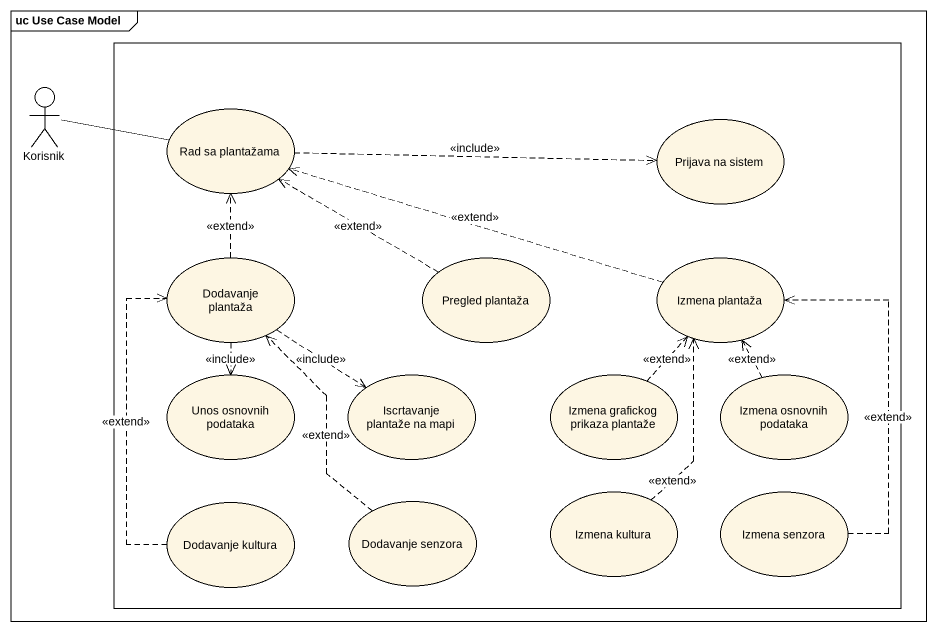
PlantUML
@startuml
mainframe uc Use Case Model
rectangle " " as rectangle1 {
  usecase "Rad sa plantažama" as Rad_sa_plantažama
  usecase "Prijava na sistem" as Prijava_na_sistem
  usecase "Dodavanje plantaža" as Dodavanje_plantaža
  usecase "Pregled plantaža" as Pregled_plantaža
  usecase "Izmena plantaža" as Izmena_plantaža
  usecase "Unos osnovnih podataka" as Unos_osnovnih_podataka
  usecase "Iscrtavanje plantaže na mapi" as Iscrtavanje_plantaže_na_mapi
  usecase "Izmena grafickog prikaza plantaže" as Izmena_grafickog_prikaza
  usecase "Izmena osnovnih podataka" as Izmena_osnovnih_podataka
  usecase "Dodavanje kultura" as Dodavanje_kultura
  usecase "Dodavanje senzora" as Dodavanje_senzora
  usecase "Izmena kultura" as Izmena_kultura
  usecase "Izmena senzora" as Izmena_senzora
}
actor Korisnik
Korisnik -right- Rad_sa_plantažama
Rad_sa_plantažama .right.> Prijava_na_sistem : <<include>>
Dodavanje_plantaža .up.> Rad_sa_plantažama : <<extend>>
Dodavanje_plantaža ..> Unos_osnovnih_podataka : <<include>>
Dodavanje_plantaža ..> Iscrtavanje_plantaže_na_mapi : <<include>>
Pregled_plantaža .left.> Rad_sa_plantažama : <<extend>>
Izmena_plantaža .left.> Rad_sa_plantažama : <<extend>>
Izmena_grafickog_prikaza .up.> Izmena_plantaža : <<extend>>
Izmena_osnovnih_podataka .up.> Izmena_plantaža : <<extend>>
Dodavanje_kultura .up.> Dodavanje_plantaža : <<extend>>
Dodavanje_senzora .up.> Dodavanje_plantaža : <<extend>>
Izmena_kultura .up.> Izmena_plantaža : <<extend>>
Izmena_senzora .up.> Izmena_plantaža : <<extend>>
@enduml
